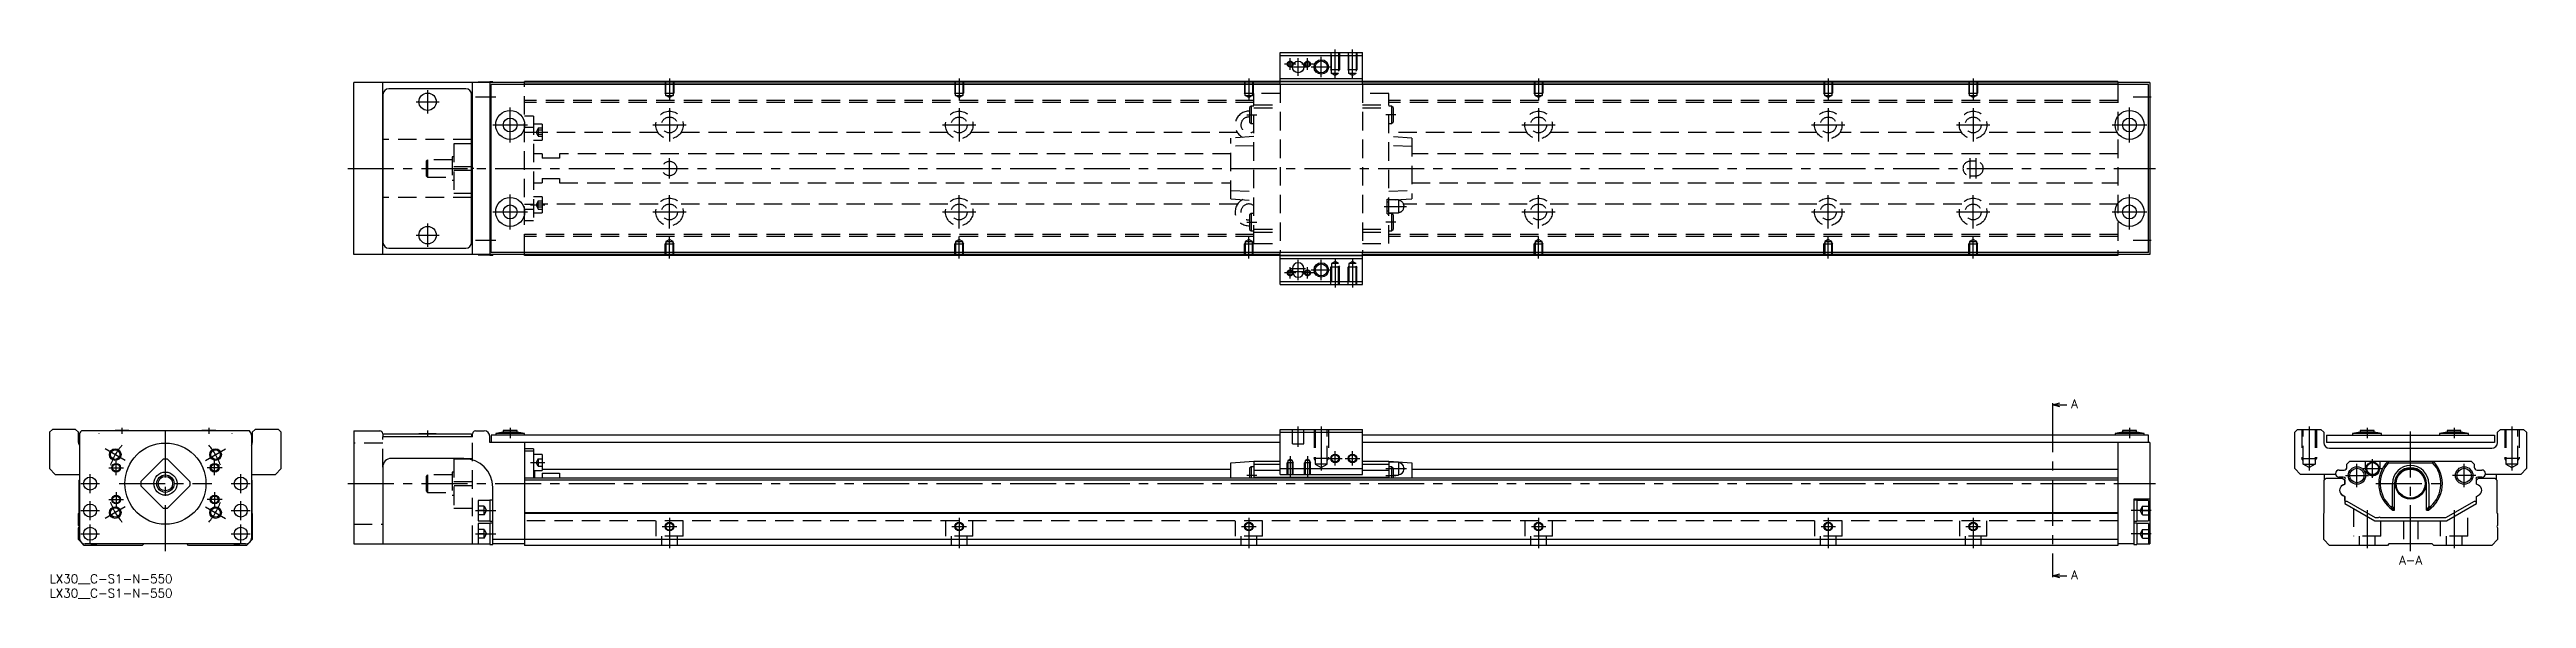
# Model space of a CAD drawing. Extents: x 0 to 855, y -8 to 181.
import ezdxf

# ---------------------------------------------------------------- set-up
doc = ezdxf.new("R2010")
doc.units = 0
doc.header["$LTSCALE"] = 0.5
doc.linetypes.add('CENTER', pattern=[50.8, 31.75, -6.35, 6.35, -6.35])
doc.linetypes.add('DASHED', pattern=[19.05, 12.7, -6.35])
for name, color, linetype in [('MSM_CENTER', 1, 'CENTER'), ('MSM_CONTINUOUS', 7, 'CONTINUOUS'), ('MSM_DASHED', 4, 'DASHED'), ('MSM_NARROW', 5, 'CONTINUOUS'), ('MSM_PART_NUMBER', 7, 'CONTINUOUS')]:
    doc.layers.add(name, color=color, linetype=linetype)
doc.styles.get("Standard").update_dxf_attribs({"font": 'txt.shx', "height": 3, "bigfont": 'bigfont.shx'})

# ---------------------------------------------------------------- blocks, each defined once
blk = doc.blocks.new('*U2')
at = {"layer": 'MSM_PART_NUMBER'}
blk.add_text('LX30__C-S1-N-550', height=3, dxfattribs=at).set_placement((0, -3))
blk = doc.blocks.new('*U3')
at = {"layer": 'MSM_PART_NUMBER'}
blk.add_text('LX30__C-S1-N-550', height=3, dxfattribs=at).set_placement((0, -8))

msp = doc.modelspace()

# ---------------------------------------------------------------- linework, layer by layer
at = {"layer": 'MSM_CENTER'}
for p, q in [((443.75, 171.09), (443.75, 181)), ((449.75, 171.09), (449.75, 181)), ((430.25, 176), (426.25, 176)), ((428, 175), (434, 175)), ((428.25, 174), (428.25, 178)), ((431, 172), (431, 178)), ((436.25, 176), (432.25, 176)), ((434.25, 174), (434.25, 178)), ((435.5, 175), (442.5, 175)), ((439, 171.5), (439, 178.5)), ((126.5, 163), (134.5, 163)), ((130.5, 167), (130.5, 159)), ((147, 164.7), (154, 164.7)), ((214, 171), (214, 163.49)), ((314, 171), (314, 163.49)), ((414, 171), (414, 163.49)), ((514, 171), (514, 163.49)), ((614, 171), (614, 163.49)), ((664, 171), (664, 163.49)), ((719.25, 164.7), (725.5, 164.7)), ((153, 155), (165, 155)), ((159, 149), (159, 161)), ((208.25, 155), (219.75, 155)), ((214, 160.75), (214, 149.25)), ((308.25, 155), (319.75, 155)), ((314, 160.75), (314, 149.25)), ((413.25, 158.5), (416.75, 158.5)), ((464.75, 158.5), (461.25, 158.5)), ((508.25, 155), (519.75, 155)), ((514, 160.75), (514, 149.25)), ((608.25, 155), (619.75, 155)), ((614, 160.75), (614, 149.25)), ((658.25, 155), (669.75, 155)), ((664, 160.75), (664, 149.25)), ((712, 155), (724, 155)), ((718, 149), (718, 161)), ((166, 152.55), (171, 152.55)), ((103, 140), (727, 140)), ((214, 136.5), (214, 143.5)), ((663, 136.5), (663, 143.5)), ((665, 136.5), (665, 143.5)), ((159, 119), (159, 131)), ((214, 119.25), (214, 130.75)), ((314, 119.25), (314, 130.75)), ((514, 119.25), (514, 130.75)), ((614, 119.25), (614, 130.75)), ((664, 119.25), (664, 130.75)), ((718, 119), (718, 131)), ((130.5, 121), (130.5, 113)), ((153, 125), (165, 125)), ((166, 127.44), (171, 127.44)), ((208.25, 125), (219.75, 125)), ((308.25, 125), (319.75, 125)), ((413.25, 121.5), (416.75, 121.5)), ((460.75, 126.9), (468.45, 126.9)), ((464.75, 121.5), (461.25, 121.5)), ((508.25, 125), (519.75, 125)), ((608.25, 125), (619.75, 125)), ((658.25, 125), (669.75, 125)), ((712, 125), (724, 125)), ((126.5, 117), (134.5, 117)), ((147, 115.3), (154, 115.3)), ((214, 109), (214, 116.51)), ((314, 109), (314, 116.51)), ((414, 109), (414, 116.51)), ((514, 109), (514, 116.51)), ((614, 109), (614, 116.51)), ((664, 109), (664, 116.51)), ((719.25, 115.3), (725.5, 115.3)), ((430.25, 104), (426.25, 104)), ((428.25, 102), (428.25, 106)), ((428.5, 105.5), (433.5, 105.5)), ((428.5, 104.5), (433.5, 104.5)), ((431, 101.5), (431, 108.5)), ((436.25, 104), (432.25, 104)), ((434.25, 102), (434.25, 106)), ((435.5, 105), (442.5, 105)), ((439, 101.5), (439, 108.5)), ((443.75, 108.91), (443.75, 99)), ((449.75, 108.91), (449.75, 99)), ((40, 8), (40, 51.5)), ((691.38, 58), (691.38, 0)), ((815, 8), (815, 51.5)), ((17, 48.6), (17, 48.49)), ((26.14, 39.3), (19.22, 43.3)), ((25, 50.6), (25, 48.5)), ((53.86, 39.3), (60.78, 43.3)), ((55, 50.6), (55, 48.5)), ((63, 48.49), (63, 48.6)), ((130.5, 49.6), (130.5, 47.49)), ((159, 50.6), (159, 47)), ((431, 44), (431, 51)), ((439, 51), (439, 35.81)), ((718, 50.6), (718, 47)), ((780, 51), (780, 35.81)), ((800, 50.6), (800, 47)), ((830, 50.6), (830, 47)), ((850, 51), (850, 35.81)), ((14, 28.05), (14, 34.55)), ((20.42, 36.8), (25.57, 36.8)), ((23, 34.23), (23, 39.38)), ((59.57, 36.8), (54.42, 36.8)), ((57, 34.23), (57, 39.38)), ((66, 28.05), (66, 34.55)), ((166, 38.55), (171, 38.55)), ((428.25, 40.76), (428.25, 33.5)), ((434.25, 40.76), (434.25, 33.5)), ((441.25, 40), (446.25, 40)), ((443.75, 37.5), (443.75, 42.5)), ((447.25, 40), (452.25, 40)), ((449.75, 37.5), (449.75, 42.5)), ((461.25, 36.5), (468.45, 36.5)), ((796.5, 30.1), (796.5, 38.1)), ((798.65, 36.5), (805.15, 36.5)), ((801.9, 33.25), (801.9, 39.75)), ((833.5, 30.1), (833.5, 38.1)), ((10.75, 31.3), (17.25, 31.3)), ((20.42, 25.8), (25.57, 25.8)), ((23, 28.38), (23, 23.23)), ((24, 31.3), (56, 31.3)), ((59.57, 25.8), (54.42, 25.8)), ((57, 28.38), (57, 23.23)), ((62.75, 31.3), (69.25, 31.3)), ((103, 31.3), (727, 31.3)), ((416.75, 34.1), (413.25, 34.1)), ((461.25, 34.1), (464.75, 34.1)), ((792.5, 34.1), (800.5, 34.1)), ((803, 31.3), (827, 31.3)), ((837.5, 34.1), (829.5, 34.1)), ((10.75, 22), (17.25, 22)), ((14, 18.75), (14, 25.25)), ((14, 10.75), (14, 17.25)), ((26.14, 23.3), (19.22, 19.3)), ((53.86, 23.3), (60.78, 19.3)), ((62.75, 22), (69.25, 22)), ((66, 18.75), (66, 25.25)), ((66, 10.75), (66, 17.25)), ((147, 22), (154, 22)), ((214, 19.5), (214, 9)), ((314, 19.5), (314, 9)), ((414, 19.5), (414, 9)), ((514, 19.5), (514, 9)), ((614, 19.5), (614, 9)), ((664, 19.5), (664, 9)), ((725.5, 22), (718.5, 22)), ((800, 22.18), (800, 9)), ((830, 22.18), (830, 9)), ((10.75, 14), (17.25, 14)), ((62.75, 14), (69.25, 14)), ((147, 14), (154, 14)), ((211.5, 16.5), (216.5, 16.5)), ((311.5, 16.5), (316.5, 16.5)), ((411.5, 16.5), (416.5, 16.5)), ((511.5, 16.5), (516.5, 16.5)), ((611.5, 16.5), (616.5, 16.5)), ((661.5, 16.5), (666.5, 16.5)), ((725.5, 14), (718.5, 14))]:
    msp.add_line(p, q, dxfattribs=at)
for start, end in [(138.53845, 161.46155), (18.53845, 41.46155), (198.53845, 221.46155), (318.53845, 341.46155)]:
    msp.add_arc((40, 31.3), 20, start, end, dxfattribs=at)
at = {"layer": 'MSM_CONTINUOUS'}
for p, q in [((424.75, 169), (424.75, 180)), ((424.75, 180), (453.25, 180)), ((453.25, 169), (453.25, 180)), ((424.75, 179), (453.25, 179)), ((105, 110.3), (105, 169.7)), ((164, 169.7), (105, 169.7)), ((115, 110.3), (115, 169.7)), ((115.1, 165.5), (115.1, 114.5)), ((143.7, 167.5), (117.1, 167.5)), ((145.7, 114.5), (145.7, 165.5)), ((146, 110.3), (146, 169.7)), ((148, 169.75), (148, 169.7)), ((152, 169.75), (148, 169.75)), ((153, 169.9), (152, 169.9)), ((152, 169.9), (152, 110.1)), ((152.5, 111), (152.5, 169)), ((724.5, 169), (152.5, 169)), ((153, 169.9), (153, 169.7)), ((164, 169), (164, 170)), ((714, 170), (164, 170)), ((424.75, 169.8), (164, 169.8)), ((424.75, 169.1), (164, 169.1)), ((424.75, 171), (453.25, 171)), ((424.75, 170), (453.25, 170)), ((714, 169.8), (453.25, 169.8)), ((714, 169.1), (453.25, 169.1)), ((714, 170), (714, 169)), ((725, 169.7), (714, 169.7)), ((724.5, 111), (724.5, 169)), ((725, 169.7), (725, 110.3)), ((115, 158.2), (115.1, 158.2)), ((145.7, 158.2), (146, 158.2)), ((115.1, 150), (115, 150)), ((146, 150), (145.7, 150)), ((146, 148.5), (145.7, 148.5)), ((146, 148.47), (145.7, 148.47)), ((145.7, 140.72), (146, 140.72)), ((145.7, 140.72), (146, 140.72)), ((146, 139.28), (145.7, 139.28)), ((146, 139.28), (145.7, 139.28)), ((115.1, 130), (115, 130)), ((146, 131.53), (145.7, 131.53)), ((146, 131.5), (145.7, 131.5)), ((146, 130), (145.7, 130)), ((115.1, 121.8), (115, 121.8)), ((146, 121.8), (145.7, 121.8)), ((117.1, 112.5), (143.7, 112.5)), ((164, 110.3), (105, 110.3)), ((148, 110.3), (148, 110.25)), ((148, 110.25), (152, 110.25)), ((152, 110.1), (153, 110.1)), ((724.5, 111), (152.5, 111)), ((153, 110.3), (153, 110.1)), ((164, 110), (164, 111)), ((424.75, 110.9), (164, 110.9)), ((424.75, 110.2), (164, 110.2)), ((714, 110), (164, 110)), ((424.75, 100), (424.75, 111)), ((424.75, 110), (453.25, 110)), ((424.75, 109), (453.25, 109)), ((429, 105.5), (429, 104.5)), ((433, 104.5), (433, 105.5)), ((453.25, 100), (453.25, 111)), ((714, 110.9), (453.25, 110.9)), ((714, 110.2), (453.25, 110.2)), ((714, 111), (714, 110)), ((725, 110.3), (714, 110.3)), ((424.75, 101), (453.25, 101)), ((424.75, 100), (453.25, 100)), ((691.38, 58.5), (693.87, 59.17)), ((691.38, 59), (691.38, 58)), ((693.87, 57.83), (691.38, 58.5)), ((691.38, 58.5), (696.38, 58.5)), ((1, 50), (0, 49)), ((0, 49), (0, 36.5)), ((9, 50), (1, 50)), ((10, 49), (9, 50)), ((10, 45.5), (10, 49)), ((10.3, 48), (10.3, 12.5)), ((69.02, 49.5), (10.98, 49.5)), ((22.6, 49.6), (22.6, 49.5)), ((27.4, 49.6), (22.6, 49.6)), ((27.4, 49.5), (27.4, 49.6)), ((52.6, 49.6), (52.6, 49.5)), ((57.4, 49.6), (52.6, 49.6)), ((57.4, 49.5), (57.4, 49.6)), ((69.7, 48), (69.7, 12.5)), ((71, 50), (70, 49)), ((70, 49), (70, 45.5)), ((79, 50), (71, 50)), ((80, 49), (79, 50)), ((80, 36.5), (80, 49)), ((105, 49.5), (105, 10.5)), ((105, 49.5), (114, 49.5)), ((115, 48.5), (115, 47.5)), ((146, 47.5), (115, 47.5)), ((115.1, 48.5), (115.1, 47.5)), ((115.1, 48.5), (145.7, 48.5)), ((127.5, 48.6), (133.5, 48.6)), ((127.5, 48.6), (127.5, 48.5)), ((133.5, 48.5), (133.5, 48.6)), ((145.7, 48.5), (145.7, 47.5)), ((146, 47.5), (146, 48.5)), ((147, 49.5), (150, 49.5)), ((152, 45.5), (152, 47.5)), ((424.75, 45.5), (152, 45.5)), ((152.5, 48), (152.5, 45.5)), ((424.75, 48), (152.5, 48)), ((156.6, 49), (154, 48.6)), ((154, 48.6), (154, 48)), ((164, 48.6), (154, 48.6)), ((156.6, 49.6), (156.6, 49)), ((161.4, 49.6), (156.6, 49.6)), ((161.4, 49), (156.6, 49)), ((161.4, 49), (161.4, 49.6)), ((164, 48.6), (161.4, 49)), ((164, 48), (164, 48.6)), ((164, 45.5), (164, 10)), ((167, 43.3), (164, 43.3)), ((167, 43.3), (167, 33.2)), ((424.75, 50), (453.25, 50)), ((424.75, 34.5), (424.75, 50)), ((424.75, 49), (453.25, 49)), ((453.25, 34.5), (453.25, 50)), ((724.5, 48), (453.25, 48)), ((725, 45.5), (453.25, 45.5)), ((715.6, 49), (713, 48.6)), ((713, 48.6), (713, 48)), ((723, 48.6), (713, 48.6)), ((714, 45.5), (714, 10)), ((715.6, 49.6), (715.6, 49)), ((720.4, 49.6), (715.6, 49.6)), ((720.4, 49), (715.6, 49)), ((720.4, 49), (720.4, 49.6)), ((723, 48.6), (720.4, 49)), ((723, 48), (723, 48.6)), ((724.5, 45.5), (724.5, 48)), ((725, 45.5), (725, 10.5)), ((775, 49), (776, 50)), ((775, 36.5), (775, 49)), ((776, 50), (784, 50)), ((784, 50), (785, 49)), ((785, 49), (785, 45.5)), ((786, 48), (844, 48)), ((786, 48), (786, 45.5)), ((844, 45.5), (786, 45.5)), ((787, 43.5), (843, 43.5)), ((797.6, 49), (795, 48.6)), ((805, 48.6), (795, 48.6)), ((795, 48.6), (795, 48)), ((802.4, 49.6), (797.6, 49.6)), ((797.6, 49.6), (797.6, 49)), ((802.4, 49), (797.6, 49)), ((802.4, 49), (802.4, 49.6)), ((805, 48.6), (802.4, 49)), ((805, 48), (805, 48.6)), ((827.6, 49), (825, 48.6)), ((835, 48.6), (825, 48.6)), ((825, 48.6), (825, 48)), ((832.4, 49.6), (827.6, 49.6)), ((827.6, 49.6), (827.6, 49)), ((832.4, 49), (827.6, 49)), ((832.4, 49), (832.4, 49.6)), ((835, 48.6), (832.4, 49)), ((835, 48), (835, 48.6)), ((844, 48), (844, 45.5)), ((845, 49), (846, 50)), ((845, 45.5), (845, 49)), ((846, 50), (854, 50)), ((854, 50), (855, 49)), ((855, 49), (855, 36.5)), ((0, 36.5), (2, 34.5)), ((2, 34.5), (10.3, 34.5)), ((39.28, 39.77), (31.53, 32.02)), ((48.47, 32.02), (40.72, 39.77)), ((69.7, 34.5), (78, 34.5)), ((78, 34.5), (80, 36.5)), ((115, 37), (115, 10.5)), ((143, 40), (118, 40)), ((167, 42.45), (164, 42.45)), ((170, 41.3), (167, 41.3)), ((167, 35.8), (170, 35.8)), ((167.5, 33.2), (167.5, 35.8)), ((170, 41.3), (170, 35.8)), ((170, 36.3), (407.75, 36.3)), ((170, 34.87), (176, 34.87)), ((170, 34.87), (170, 33.2)), ((176, 34.87), (176, 33.2)), ((407.75, 38.5), (415.75, 39)), ((407.75, 33.2), (407.75, 38.5)), ((414.75, 37.1), (414.25, 36.6)), ((414.25, 36.6), (414.25, 33.2)), ((415.75, 37.1), (414.75, 37.1)), ((414.75, 37.1), (414.75, 33.2)), ((415.75, 39), (424.75, 39)), ((415.75, 39), (415.75, 33.2)), ((415.75, 38), (424.75, 38)), ((415.75, 36), (424.75, 36)), ((424.75, 36.5), (453.25, 36.5)), ((424.75, 34.5), (453.25, 34.5)), ((453.25, 39), (462.25, 39)), ((453.25, 38), (462.25, 38)), ((453.25, 36), (462.25, 36)), ((462.25, 39), (470.25, 38.5)), ((462.25, 39), (462.25, 33.2)), ((465.7, 38.75), (462.25, 38.75)), ((463.25, 37.1), (462.25, 37.1)), ((463.75, 36.6), (463.25, 37.1)), ((463.25, 37.1), (463.25, 33.2)), ((463.75, 36.6), (463.75, 33.2)), ((463.75, 34.25), (465.7, 34.25)), ((465.7, 38.75), (465.7, 34.25)), ((467.45, 36.8), (467.45, 36.2)), ((470.25, 38.5), (470.25, 33.2)), ((470.25, 36.3), (714, 36.3)), ((777, 34.5), (775, 36.5)), ((789.13, 34.5), (777, 34.5)), ((785.3, 32.6), (785.3, 34.5)), ((790.35, 36), (792.05, 36)), ((793.05, 38), (794.05, 39)), ((793.05, 37), (793.05, 38)), ((794.05, 39), (835.95, 39)), ((799.4, 36.5), (799.4, 39)), ((804.4, 39), (804.4, 36.5)), ((807.14, 39), (807.4, 38.5)), ((807.4, 38.5), (822.6, 38.5)), ((822.6, 38.5), (822.86, 39)), ((835.95, 39), (836.95, 38)), ((836.95, 38), (836.95, 37)), ((837.95, 36), (839.65, 36)), ((853, 34.5), (840.87, 34.5)), ((844.7, 32.6), (844.7, 34.5)), ((855, 36.5), (853, 34.5)), ((10.2, 32.5), (10.3, 32.6)), ((10.2, 21.2), (10.2, 32.5)), ((31.53, 30.58), (39.28, 22.83)), ((40.72, 22.83), (48.47, 30.58)), ((69.7, 32.6), (69.8, 32.5)), ((69.8, 32.5), (69.8, 21.2)), ((153, 10.35), (153, 30)), ((714, 33.2), (164, 33.2)), ((714, 32.5), (164, 32.5)), ((415.75, 33.5), (462.25, 33.5)), ((725, 26), (719.5, 26)), ((719.5, 26), (719.5, 10.35)), ((785.2, 32.5), (785.9, 33.2)), ((785.2, 21.2), (785.2, 32.5)), ((785.9, 33.2), (791.55, 33.2)), ((791.75, 33.5), (790.35, 33.5)), ((792.25, 31.15), (791.5, 30.72)), ((792.25, 26.85), (791.5, 27.28)), ((791.55, 33.2), (792.25, 32.5)), ((791.6, 30.78), (792.25, 31.15)), ((791.6, 27.22), (792.25, 26.85)), ((792.2, 32.55), (792.2, 32.7)), ((792.25, 32.5), (792.2, 32.55)), ((792.25, 31.15), (792.25, 32.5)), ((792.25, 32.5), (792.25, 31.15)), ((792.25, 25.45), (792.25, 26.85)), ((792.25, 26.85), (792.25, 24.5)), ((808.74, 23.45), (808.74, 31.3)), ((809.5, 22.2), (809.5, 31.3)), ((820.5, 22.2), (820.5, 31.3)), ((821.26, 31.3), (821.26, 23.45)), ((837.75, 32.5), (838.45, 33.2)), ((837.75, 31.15), (837.75, 32.5)), ((838.4, 30.78), (837.75, 31.15)), ((837.75, 26.85), (838.5, 27.28)), ((837.75, 24.5), (837.75, 26.85)), ((837.8, 32.7), (837.8, 32.55)), ((839.65, 33.5), (838.25, 33.5)), ((838.4, 30.78), (838.49, 30.73)), ((838.45, 33.2), (844.1, 33.2)), ((844.1, 33.2), (844.8, 32.5)), ((844.8, 32.5), (844.8, 21.2)), ((10, 21), (10.2, 21.2)), ((10, 16.9), (10, 21)), ((69.8, 21.2), (70, 21)), ((70, 21), (70, 12)), ((152, 25.5), (148, 25.5)), ((148, 25.5), (148, 18.5)), ((148, 18.5), (152, 18.5)), ((152, 17.5), (148, 17.5)), ((148, 17.5), (148, 10.5)), ((153, 25.65), (152, 25.65)), ((152, 25.65), (152, 18.35)), ((152, 18.35), (153, 18.35)), ((153, 17.65), (152, 17.65)), ((152, 17.65), (152, 10.35)), ((714, 21.2), (164, 21.2)), ((714, 21), (164, 21)), ((720.5, 25.65), (719.5, 25.65)), ((719.5, 18.35), (720.5, 18.35)), ((720.5, 17.65), (719.5, 17.65)), ((720.5, 25.65), (720.5, 18.35)), ((724.5, 25.5), (720.5, 25.5)), ((720.5, 18.5), (724.5, 18.5)), ((720.5, 17.65), (720.5, 10.35)), ((724.5, 17.5), (720.5, 17.5)), ((724.5, 25.5), (724.5, 18.5)), ((724.5, 17.5), (724.5, 10.5)), ((785, 21), (785.2, 21.2)), ((785, 12), (785, 21)), ((792.25, 24.5), (802.64, 18.5)), ((793.1, 25.16), (792.7, 25.16)), ((802.91, 19.5), (793.1, 25.16)), ((802.64, 18.5), (827.36, 18.5)), ((803.85, 19.5), (802.91, 19.5)), ((827.09, 19.5), (804.65, 19.5)), ((808.07, 23.45), (808.74, 23.45)), ((809.5, 22.2), (808.74, 23.45)), ((808.82, 22.2), (809.5, 22.2)), ((821.26, 23.45), (820.5, 22.2)), ((820.5, 22.2), (821.18, 22.2)), ((821.26, 23.45), (821.93, 23.45)), ((836.9, 25.16), (827.09, 19.5)), ((827.36, 18.5), (837.75, 24.5)), ((837.3, 25.16), (836.9, 25.16)), ((844.8, 21.2), (845, 21)), ((845, 21), (845, 16.9)), ((10, 12), (10, 16.1)), ((10.7, 11.3), (10, 12)), ((12, 10), (11.1, 10.9)), ((32, 10), (12, 10)), ((67.7, 10.5), (12.3, 10.5)), ((32.5, 10.5), (32, 10)), ((48, 10), (47.5, 10.5)), ((68, 10), (48, 10)), ((68.9, 10.9), (68, 10)), ((70, 12), (69.3, 11.3)), ((105, 10.5), (152, 10.5)), ((152, 10.35), (153, 10.35)), ((714, 12), (153, 12)), ((164, 10.5), (153, 10.5)), ((714, 10), (164, 10)), ((719.5, 10.5), (714, 10.5)), ((719.5, 10.35), (720.5, 10.35)), ((720.5, 10.5), (725, 10.5)), ((787, 10), (785, 12)), ((807, 10), (787, 10)), ((807.5, 10.5), (807, 10)), ((822.5, 10.5), (807.5, 10.5)), ((823, 10), (822.5, 10.5)), ((843, 10), (823, 10)), ((845, 12), (843, 10)), ((845, 16.1), (845, 12)), ((691.38, -0.5), (693.87, 0.17)), ((691.38, 0), (691.38, -1)), ((693.87, -1.17), (691.38, -0.5)), ((691.38, -0.5), (696.38, -0.5))]:
    msp.add_line(p, q, dxfattribs=at)
for centre, radius in [((431, 175), 2), ((439, 175), 2.07), ((130.5, 163), 3), ((159, 155), 5), ((159, 155), 2.4), ((718, 155), 5), ((718, 155), 2.4), ((159, 125), 5), ((718, 125), 5), ((130.5, 117), 3), ((159, 125), 2.4), ((718, 125), 2.4), ((439, 105), 2.07), ((22.68, 41.3), 1.62), ((40, 31.3), 14), ((57.32, 41.3), 1.62), ((23, 36.8), 1.23), ((40, 31.3), 4), ((40, 31.3), 3), ((57, 36.8), 1.23), ((443.75, 40), 1.23), ((449.75, 40), 1.23), ((796.5, 34.1), 3), ((796.5, 34.1), 2.5), ((801.9, 36.5), 2.25), ((801.9, 36.5), 2.05), ((815, 31.3), 5.3), ((815, 31.3), 5), ((833.5, 34.1), 3), ((833.5, 34.1), 2.5), ((14, 31.3), 2.25), ((23, 25.8), 1.23), ((40, 31.3), 2.5), ((57, 25.8), 1.23), ((66, 31.3), 2.25), ((14, 22), 2.25), ((22.68, 21.3), 1.62), ((57.32, 21.3), 1.62), ((66, 22), 2.25), ((214, 16.5), 1.23), ((314, 16.5), 1.23), ((414, 16.5), 1.23), ((514, 16.5), 1.23), ((614, 16.5), 1.23), ((664, 16.5), 1.23), ((14, 14), 2.25), ((66, 14), 2.25)]:
    msp.add_circle(centre, radius, dxfattribs=at)
for centre, radius, start, end in [((117.1, 165.5), 2, 90, 180), ((143.7, 165.5), 2, 0, 90), ((117.1, 114.5), 2, 180, 270), ((143.7, 114.5), 2, 270, 0), ((431, 105.5), 2, 0, 180), ((431, 104.5), 2, 180, 0), ((12, 45.5), 2, 180, 211.78833), ((12.3, 48), 2, 131.40962, 180), ((67.7, 48), 2, 0, 48.59038), ((68, 45.5), 2, 328.21167, 0), ((114, 48.5), 1, 0, 90), ((147, 48.5), 1, 90, 180), ((150, 47.5), 2, 0, 90), ((787, 45.5), 2, 180, 270), ((843, 45.5), 2, 270, 0), ((40, 31.3), 8.5, 85.11917, 94.88083), ((118, 37), 3, 90, 180), ((143, 30), 10, 0, 90), ((465.7, 36.8), 1.75, 0, 90), ((465.7, 36.2), 1.75, 270, 0), ((790.35, 34.75), 1.25, 90, 270), ((792.05, 37), 1, 270, 0), ((801.9, 36.5), 2.5, 180, 0), ((815, 31.3), 11, 135.573, 235.81959), ((815, 31.3), 10.47, 136.57129, 228.55525), ((815, 31.3), 6.26, 0, 180), ((815, 31.3), 5.5, 0, 180), ((815, 31.3), 11, 304.18041, 44.427), ((815, 31.3), 10.47, 311.44475, 43.42871), ((837.95, 37), 1, 180, 270), ((839.65, 34.75), 1.25, 270, 90), ((40, 31.3), 8.5, 175.11917, 184.88083), ((40, 31.3), 8.5, 355.11917, 4.88083), ((792.65, 28.85), 2.2, 121.45533, 176.01903), ((792.65, 29.15), 2.2, 183.98097, 238.54467), ((792.65, 29.15), 2.2, 183.98097, 241.45517), ((792.65, 28.85), 2.2, 121.38869, 134.53306), ((791.75, 32.5), 1, 41.23398, 90), ((792.7, 32.7), 0.5, 113.32535, 180), ((838.25, 32.5), 1, 90, 138.76602), ((837.3, 32.7), 0.5, 0, 66.67465), ((837.35, 28.85), 2.2, 3.98097, 61.45517), ((837.35, 29.15), 2.2, 301.45533, 356.01903), ((40, 31.3), 8.5, 265.11917, 274.88083), ((792.7, 25.66), 0.5, 205.84193, 270), ((804.25, 19.2), 0.5, 36.8699, 143.1301), ((816, 27.35), 8.83, 206.14749, 215.62533), ((814, 27.35), 8.84, 324.37545, 333.85173), ((837.3, 25.66), 0.5, 270, 334.15807), ((9.7, 16.5), 0.5, 306.8699, 53.1301), ((12.3, 12.5), 2, 180, 270), ((15.3, 14), 3.65, 253.51703, 286.48297), ((64.7, 14), 3.65, 253.51703, 286.48297), ((67.7, 12.5), 2, 270, 0), ((845.3, 16.5), 0.5, 126.8699, 233.1301)]:
    msp.add_arc(centre, radius, start, end, dxfattribs=at)
at = {"layer": 'MSM_DASHED'}
for p, q in [((442.25, 180), (442.25, 174)), ((442.52, 172.8), (442.52, 180)), ((444.98, 180), (444.98, 172.8)), ((445.25, 180), (445.25, 174)), ((448.25, 180), (448.25, 174)), ((448.52, 172.8), (448.52, 180)), ((450.98, 180), (450.98, 172.8)), ((451.25, 180), (451.25, 174)), ((445.25, 174), (442.25, 174)), ((442.52, 173.53), (442.25, 174)), ((444.98, 172.8), (442.52, 172.8)), ((443.75, 172.09), (442.52, 172.8)), ((444.98, 172.8), (443.75, 172.09)), ((444.98, 173.53), (445.25, 174)), ((451.25, 174), (448.25, 174)), ((448.52, 173.53), (448.25, 174)), ((450.98, 172.8), (448.52, 172.8)), ((449.75, 172.09), (448.52, 172.8)), ((450.98, 172.8), (449.75, 172.09)), ((450.98, 173.53), (451.25, 174)), ((164, 111), (164, 169)), ((415.75, 163.45), (164, 163.45)), ((415.75, 162.75), (164, 162.75)), ((212.5, 170), (212.5, 166)), ((212.77, 165.53), (212.5, 166)), ((212.5, 166), (215.5, 166)), ((212.77, 165.2), (212.77, 170)), ((212.77, 165.2), (215.23, 165.2)), ((214, 164.49), (212.77, 165.2)), ((215.23, 165.2), (214, 164.49)), ((215.23, 170), (215.23, 165.2)), ((215.23, 165.53), (215.5, 166)), ((215.5, 170), (215.5, 166)), ((312.5, 170), (312.5, 166)), ((312.77, 165.53), (312.5, 166)), ((312.5, 166), (315.5, 166)), ((312.77, 165.2), (312.77, 170)), ((312.77, 165.2), (315.23, 165.2)), ((314, 164.49), (312.77, 165.2)), ((315.23, 165.2), (314, 164.49)), ((315.23, 170), (315.23, 165.2)), ((315.23, 165.53), (315.5, 166)), ((315.5, 170), (315.5, 166)), ((412.5, 170), (412.5, 166)), ((412.77, 165.53), (412.5, 166)), ((412.5, 166), (415.5, 166)), ((412.77, 165.2), (412.77, 170)), ((412.77, 165.2), (415.23, 165.2)), ((414, 164.49), (412.77, 165.2)), ((415.23, 165.2), (414, 164.49)), ((415.23, 170), (415.23, 165.2)), ((415.23, 165.53), (415.25, 165.57)), ((415.44, 165.9), (415.5, 166)), ((415.5, 170), (415.5, 166)), ((424.75, 165.9), (415.75, 165.9)), ((415.75, 114.1), (415.75, 165.9)), ((424.75, 169), (424.75, 111)), ((453.25, 169), (453.25, 111)), ((462.25, 165.9), (453.25, 165.9)), ((462.25, 114.1), (462.25, 165.9)), ((714, 163.45), (462.25, 163.45)), ((714, 162.75), (462.25, 162.75)), ((512.5, 170), (512.5, 166)), ((512.77, 165.53), (512.5, 166)), ((512.5, 166), (515.5, 166)), ((512.77, 165.2), (512.77, 170)), ((512.77, 165.2), (515.23, 165.2)), ((514, 164.49), (512.77, 165.2)), ((515.23, 165.2), (514, 164.49)), ((515.23, 170), (515.23, 165.2)), ((515.23, 165.53), (515.5, 166)), ((515.5, 170), (515.5, 166)), ((612.5, 170), (612.5, 166)), ((612.77, 165.53), (612.5, 166)), ((612.5, 166), (615.5, 166)), ((612.77, 165.2), (612.77, 170)), ((612.77, 165.2), (615.23, 165.2)), ((614, 164.49), (612.77, 165.2)), ((615.23, 165.2), (614, 164.49)), ((615.23, 170), (615.23, 165.2)), ((615.23, 165.53), (615.5, 166)), ((615.5, 170), (615.5, 166)), ((662.5, 170), (662.5, 166)), ((662.77, 165.53), (662.5, 166)), ((662.5, 166), (665.5, 166)), ((662.77, 165.2), (662.77, 170)), ((662.77, 165.2), (665.23, 165.2)), ((664, 164.49), (662.77, 165.2)), ((665.23, 165.2), (664, 164.49)), ((665.23, 170), (665.23, 165.2)), ((665.23, 165.53), (665.5, 166)), ((665.5, 170), (665.5, 166)), ((714, 169), (714, 111)), ((167, 158), (164, 158)), ((167, 154.13), (164, 154.13)), ((167, 158), (167, 122)), ((170, 155.3), (167, 155.3)), ((168.7, 154), (170, 154)), ((168.7, 154), (168.7, 151.11)), ((170, 155.3), (170, 149.8)), ((414.75, 161.5), (414.25, 161)), ((414.25, 161), (414.25, 156)), ((414.25, 156), (414.75, 155.5)), ((414.75, 161.5), (414.75, 155.5)), ((415.75, 161.5), (414.75, 161.5)), ((414.75, 155.5), (415.75, 155.5)), ((415.75, 161.95), (424.75, 161.95)), ((415.75, 160.95), (424.75, 160.95)), ((453.25, 161.95), (462.25, 161.95)), ((453.25, 160.95), (462.25, 160.95)), ((463.25, 161.5), (462.25, 161.5)), ((462.25, 155.5), (463.25, 155.5)), ((463.25, 161.5), (463.25, 155.5)), ((463.75, 161), (463.25, 161.5)), ((463.25, 155.5), (463.75, 156)), ((463.75, 161), (463.75, 156)), ((145.7, 150), (115.1, 150)), ((139.5, 148.5), (139.5, 131.5)), ((145.7, 148.5), (139.5, 148.5)), ((145.7, 148.47), (139.5, 148.47)), ((167, 152.38), (164, 152.38)), ((167, 149.8), (170, 149.8)), ((168.7, 153.8), (167.98, 152.55)), ((168.7, 151.3), (167.98, 152.55)), ((168.7, 153.28), (170, 153.28)), ((168.7, 151.83), (170, 151.83)), ((168.7, 151.11), (170, 151.11)), ((210.05, 152.36), (170, 152.36)), ((310.05, 152.36), (217.95, 152.36)), ((410.05, 152.36), (317.95, 152.36)), ((415.75, 151), (407.75, 150.47)), ((407.75, 129.53), (407.75, 150.47)), ((415.75, 147.86), (407.75, 147.6)), ((510.05, 152.36), (462.25, 152.36)), ((470.25, 150.47), (462.25, 151)), ((470.25, 147.6), (462.25, 147.86)), ((470.25, 150.47), (470.25, 129.53)), ((610.05, 152.36), (517.95, 152.36)), ((660.05, 152.36), (617.95, 152.36)), ((714, 152.36), (667.95, 152.36)), ((130.5, 143), (130, 142.5)), ((130, 142.5), (130, 137.5)), ((130, 137.5), (130.5, 137)), ((130.5, 143), (130.5, 137)), ((139, 143), (130.5, 143)), ((130.5, 137), (139, 137)), ((139, 144), (139, 136)), ((139.5, 144), (139, 144)), ((139.5, 140.72), (145.7, 140.72)), ((145.7, 139.28), (139.5, 139.28)), ((146.5, 140), (146, 140)), ((170, 145), (167, 145)), ((170, 145), (170, 143.5)), ((176, 143.5), (170, 143.5)), ((176, 145), (176, 143.5)), ((407.75, 145), (176, 145)), ((714, 145), (470.25, 145)), ((665, 142.5), (663, 142.5)), ((663, 137.5), (665, 137.5)), ((145.7, 130), (115.1, 130)), ((139, 136), (139.5, 136)), ((139.5, 131.53), (145.7, 131.53)), ((139.5, 131.5), (145.7, 131.5)), ((167, 135), (170, 135)), ((170, 130.19), (167, 130.19)), ((168.7, 128.69), (167.98, 127.44)), ((168.7, 128.89), (170, 128.89)), ((168.7, 126), (168.7, 128.89)), ((170, 136.5), (176, 136.5)), ((170, 136.5), (170, 135)), ((170, 130.19), (170, 124.69)), ((176, 136.5), (176, 135)), ((176, 135), (407.75, 135)), ((407.75, 132.4), (415.75, 132.14)), ((407.75, 129.53), (415.75, 129)), ((461.75, 129.4), (462.25, 129.4)), ((461.75, 124.4), (461.75, 129.4)), ((462.25, 128.4), (461.75, 128.4)), ((462.25, 132.14), (470.25, 132.4)), ((465.7, 129.15), (462.25, 129.15)), ((464.51, 129.15), (470.25, 129.53)), ((465.7, 129.15), (465.7, 124.65)), ((470.25, 135), (714, 135)), ((167, 127.62), (164, 127.62)), ((167, 125.87), (164, 125.87)), ((164, 122), (167, 122)), ((167, 124.69), (170, 124.69)), ((168.7, 126.19), (167.98, 127.44)), ((168.7, 128.17), (170, 128.17)), ((168.7, 126.72), (170, 126.72)), ((168.7, 126), (170, 126)), ((210.05, 127.64), (170, 127.64)), ((310.05, 127.64), (217.95, 127.64)), ((410.05, 127.64), (317.95, 127.64)), ((414.75, 124.5), (414.25, 124)), ((414.25, 124), (414.25, 119)), ((414.75, 124.5), (414.75, 118.5)), ((415.75, 124.5), (414.75, 124.5)), ((461.75, 125.4), (462.25, 125.4)), ((461.75, 124.4), (462.25, 124.4)), ((462.25, 124.65), (465.7, 124.65)), ((463.25, 124.5), (462.25, 124.5)), ((463.75, 124), (463.25, 124.5)), ((463.25, 124.5), (463.25, 118.5)), ((463.75, 124), (463.75, 119)), ((510.05, 127.64), (467.39, 127.64)), ((467.45, 127.2), (467.45, 126.6)), ((610.05, 127.64), (517.95, 127.64)), ((660.05, 127.64), (617.95, 127.64)), ((714, 127.64), (667.95, 127.64)), ((415.75, 117.25), (164, 117.25)), ((415.75, 116.55), (164, 116.55)), ((212.77, 114.47), (212.5, 114)), ((212.5, 110), (212.5, 114)), ((212.5, 114), (215.5, 114)), ((214, 115.51), (212.77, 114.8)), ((212.77, 114.8), (212.77, 110)), ((212.77, 114.8), (215.23, 114.8)), ((215.23, 114.8), (214, 115.51)), ((215.23, 110), (215.23, 114.8)), ((215.23, 114.47), (215.5, 114)), ((215.5, 110), (215.5, 114)), ((312.77, 114.47), (312.5, 114)), ((312.5, 110), (312.5, 114)), ((312.5, 114), (315.5, 114)), ((314, 115.51), (312.77, 114.8)), ((312.77, 114.8), (312.77, 110)), ((312.77, 114.8), (315.23, 114.8)), ((315.23, 114.8), (314, 115.51)), ((315.23, 110), (315.23, 114.8)), ((315.23, 114.47), (315.5, 114)), ((315.5, 110), (315.5, 114)), ((412.77, 114.47), (412.5, 114)), ((412.5, 110), (412.5, 114)), ((412.5, 114), (415.5, 114)), ((414, 115.51), (412.77, 114.8)), ((412.77, 114.8), (412.77, 110)), ((412.77, 114.8), (415.23, 114.8)), ((415.23, 114.8), (414, 115.51)), ((414.25, 119), (414.75, 118.5)), ((414.75, 118.5), (415.75, 118.5)), ((415.23, 110), (415.23, 114.8)), ((415.23, 114.47), (415.25, 114.43)), ((415.44, 114.1), (415.5, 114)), ((415.5, 110), (415.5, 114)), ((415.75, 119.05), (424.75, 119.05)), ((415.75, 118.05), (424.75, 118.05)), ((415.75, 114.1), (424.75, 114.1)), ((453.25, 119.05), (462.25, 119.05)), ((453.25, 118.05), (462.25, 118.05)), ((453.25, 114.1), (462.25, 114.1)), ((462.25, 118.5), (463.25, 118.5)), ((714, 117.25), (462.25, 117.25)), ((714, 116.55), (462.25, 116.55)), ((463.25, 118.5), (463.75, 119)), ((512.77, 114.47), (512.5, 114)), ((512.5, 110), (512.5, 114)), ((512.5, 114), (515.5, 114)), ((514, 115.51), (512.77, 114.8)), ((512.77, 114.8), (512.77, 110)), ((512.77, 114.8), (515.23, 114.8)), ((515.23, 114.8), (514, 115.51)), ((515.23, 110), (515.23, 114.8)), ((515.23, 114.47), (515.5, 114)), ((515.5, 110), (515.5, 114)), ((612.77, 114.47), (612.5, 114)), ((612.5, 110), (612.5, 114)), ((612.5, 114), (615.5, 114)), ((614, 115.51), (612.77, 114.8)), ((612.77, 114.8), (612.77, 110)), ((612.77, 114.8), (615.23, 114.8)), ((615.23, 114.8), (614, 115.51)), ((615.23, 110), (615.23, 114.8)), ((615.23, 114.47), (615.5, 114)), ((615.5, 110), (615.5, 114)), ((662.77, 114.47), (662.5, 114)), ((662.5, 110), (662.5, 114)), ((662.5, 114), (665.5, 114)), ((664, 115.51), (662.77, 114.8)), ((662.77, 114.8), (662.77, 110)), ((662.77, 114.8), (665.23, 114.8)), ((665.23, 114.8), (664, 115.51)), ((665.23, 110), (665.23, 114.8)), ((665.23, 114.47), (665.5, 114)), ((665.5, 110), (665.5, 114)), ((442.52, 106.47), (442.25, 106)), ((445.25, 106), (442.25, 106)), ((442.25, 100), (442.25, 106)), ((443.75, 107.91), (442.52, 107.2)), ((442.52, 107.2), (442.52, 100)), ((444.98, 107.2), (442.52, 107.2)), ((444.98, 107.2), (443.75, 107.91)), ((444.98, 100), (444.98, 107.2)), ((444.98, 106.47), (445.25, 106)), ((445.25, 100), (445.25, 106)), ((448.52, 106.47), (448.25, 106)), ((451.25, 106), (448.25, 106)), ((448.25, 100), (448.25, 106)), ((449.75, 107.91), (448.52, 107.2)), ((448.52, 107.2), (448.52, 100)), ((450.98, 107.2), (448.52, 107.2)), ((450.98, 107.2), (449.75, 107.91)), ((450.98, 100), (450.98, 107.2)), ((450.98, 106.47), (451.25, 106)), ((451.25, 100), (451.25, 106)), ((115, 45.3), (105, 45.3)), ((115, 37), (115, 47.5)), ((146, 10.5), (146, 47.5)), ((429, 45), (429, 50)), ((429, 45), (433, 45)), ((433, 45), (433, 50)), ((436.5, 50), (436.5, 40)), ((436.93, 50), (436.93, 38)), ((441.07, 38), (441.07, 50)), ((441.5, 50), (441.5, 40)), ((777.5, 50), (777.5, 40)), ((777.93, 38), (777.93, 50)), ((782.07, 50), (782.07, 38)), ((782.5, 50), (782.5, 40)), ((847.5, 50), (847.5, 40)), ((847.93, 50), (847.93, 38)), ((852.07, 38), (852.07, 50)), ((852.5, 50), (852.5, 40)), ((130.5, 34.3), (130, 33.8)), ((130.5, 34.3), (130.5, 28.3)), ((139, 34.3), (130.5, 34.3)), ((139, 35.3), (139, 27.3)), ((139.5, 35.3), (139, 35.3)), ((139.5, 39.8), (139.5, 22.8)), ((146, 39.8), (139.5, 39.8)), ((146, 39.77), (139.5, 39.77)), ((168.7, 39.8), (167.98, 38.55)), ((168.7, 37.3), (167.98, 38.55)), ((168.7, 39.8), (170, 39.8)), ((168.7, 39.8), (168.7, 37.3)), ((168.7, 38.55), (170, 38.55)), ((168.7, 37.3), (170, 37.3)), ((427.47, 38.87), (427.25, 38.5)), ((429.25, 38.5), (427.25, 38.5)), ((427.25, 34.5), (427.25, 38.5)), ((428.25, 39.76), (427.47, 39.31)), ((429.03, 39.31), (427.47, 39.31)), ((427.47, 39.31), (427.47, 34.5)), ((429.03, 39.31), (428.25, 39.76)), ((429.03, 34.5), (429.03, 39.31)), ((429.03, 38.87), (429.25, 38.5)), ((429.25, 34.5), (429.25, 38.5)), ((433.47, 38.87), (433.25, 38.5)), ((435.25, 38.5), (433.25, 38.5)), ((433.25, 34.5), (433.25, 38.5)), ((434.25, 39.76), (433.47, 39.31)), ((435.03, 39.31), (433.47, 39.31)), ((433.47, 39.31), (433.47, 34.5)), ((435.03, 39.31), (434.25, 39.76)), ((435.03, 34.5), (435.03, 39.31)), ((435.03, 38.87), (435.25, 38.5)), ((435.25, 34.5), (435.25, 38.5)), ((441.5, 40), (436.5, 40)), ((436.93, 39.25), (436.5, 40)), ((441.07, 38), (436.93, 38)), ((436.93, 38), (439, 36.81)), ((439, 36.81), (441.07, 38)), ((441.07, 39.25), (441.5, 40)), ((777.5, 40), (782.5, 40)), ((777.93, 39.25), (777.5, 40)), ((780, 36.81), (777.93, 38)), ((777.93, 38), (782.07, 38)), ((782.07, 38), (780, 36.81)), ((782.07, 39.25), (782.5, 40)), ((852.5, 40), (847.5, 40)), ((847.93, 39.25), (847.5, 40)), ((847.93, 38), (850, 36.81)), ((852.07, 38), (847.93, 38)), ((850, 36.81), (852.07, 38)), ((852.07, 39.25), (852.5, 40)), ((130, 33.8), (130, 28.8)), ((130, 28.8), (130.5, 28.3)), ((130.5, 28.3), (139, 28.3)), ((139, 27.3), (139.5, 27.3)), ((139.5, 32.02), (146, 32.02)), ((146, 30.58), (139.5, 30.58)), ((105, 17.3), (115, 17.3)), ((139.5, 22.83), (146, 22.83)), ((139.5, 22.8), (146, 22.8)), ((150, 23.5), (148, 23.5)), ((150, 22), (148, 22)), ((150, 20.5), (148, 20.5)), ((150, 20.5), (150, 23.5)), ((150, 23.5), (150.87, 22)), ((150, 20.5), (150.87, 22)), ((714, 18.5), (164, 18.5)), ((209.25, 18.5), (209.25, 13.2)), ((218.75, 13.2), (218.75, 18.5)), ((309.25, 18.5), (309.25, 13.2)), ((318.75, 13.2), (318.75, 18.5)), ((409.25, 18.5), (409.25, 13.2)), ((418.75, 13.2), (418.75, 18.5)), ((509.25, 18.5), (509.25, 13.2)), ((518.75, 13.2), (518.75, 18.5)), ((609.25, 18.5), (609.25, 13.2)), ((618.75, 13.2), (618.75, 18.5)), ((659.25, 18.5), (659.25, 13.2)), ((668.75, 13.2), (668.75, 18.5)), ((722.5, 23.5), (721.63, 22)), ((722.5, 20.5), (721.63, 22)), ((722.5, 20.5), (722.5, 23.5)), ((722.5, 23.5), (724.5, 23.5)), ((722.5, 22), (724.5, 22)), ((722.5, 20.5), (724.5, 20.5)), ((795.25, 22.77), (795.25, 13.2)), ((804.75, 13.2), (804.75, 18.5)), ((812.5, 18.5), (812.5, 10.5)), ((817.5, 18.5), (817.5, 10.5)), ((825.25, 18.5), (825.25, 13.2)), ((834.75, 13.2), (834.75, 22.77)), ((150, 15.5), (148, 15.5)), ((150, 14), (148, 14)), ((150, 12.5), (148, 12.5)), ((150, 12.5), (150, 15.5)), ((150, 15.5), (150.87, 14)), ((150, 12.5), (150.87, 14)), ((218.75, 13.2), (209.25, 13.2)), ((211.25, 13.2), (211.25, 10)), ((216.75, 10), (216.75, 13.2)), ((318.75, 13.2), (309.25, 13.2)), ((311.25, 13.2), (311.25, 10)), ((316.75, 10), (316.75, 13.2)), ((418.75, 13.2), (409.25, 13.2)), ((411.25, 13.2), (411.25, 10)), ((416.75, 10), (416.75, 13.2)), ((518.75, 13.2), (509.25, 13.2)), ((511.25, 13.2), (511.25, 10)), ((516.75, 10), (516.75, 13.2)), ((618.75, 13.2), (609.25, 13.2)), ((611.25, 13.2), (611.25, 10)), ((616.75, 10), (616.75, 13.2)), ((668.75, 13.2), (659.25, 13.2)), ((661.25, 13.2), (661.25, 10)), ((666.75, 10), (666.75, 13.2)), ((722.5, 15.5), (721.63, 14)), ((722.5, 12.5), (721.63, 14)), ((722.5, 12.5), (722.5, 15.5)), ((722.5, 15.5), (724.5, 15.5)), ((722.5, 14), (724.5, 14)), ((722.5, 12.5), (724.5, 12.5)), ((804.75, 13.2), (795.25, 13.2)), ((797.25, 13.2), (797.25, 10)), ((802.75, 10), (802.75, 13.2)), ((834.75, 13.2), (825.25, 13.2)), ((827.25, 13.2), (827.25, 10)), ((832.75, 10), (832.75, 13.2))]:
    msp.add_line(p, q, dxfattribs=at)
for centre, radius in [((428.25, 176), 1), ((428.25, 176), 0.784), ((434.25, 176), 1), ((434.25, 176), 0.784), ((214, 155), 4.75), ((214, 155), 2.75), ((314, 155), 4.75), ((314, 155), 2.75), ((514, 155), 4.75), ((514, 155), 2.75), ((614, 155), 4.75), ((614, 155), 2.75), ((664, 155), 4.75), ((664, 155), 2.75), ((214, 140), 2.5), ((214, 125), 4.75), ((314, 125), 4.75), ((514, 125), 4.75), ((614, 125), 4.75), ((664, 125), 4.75), ((214, 125), 2.75), ((314, 125), 2.75), ((514, 125), 2.75), ((614, 125), 2.75), ((664, 125), 2.75), ((428.25, 104), 1), ((428.25, 104), 0.784), ((434.25, 104), 1), ((434.25, 104), 0.784)]:
    msp.add_circle(centre, radius, dxfattribs=at)
for centre, radius, start, end in [((414, 155), 4.75, 86.98304, 243.64511), ((414, 155), 2.75, 84.78409, 309.5212), ((663, 140), 2.5, 90, 270), ((665, 140), 2.5, 270, 90), ((414, 125), 4.75, 116.35489, 273.01696), ((465.7, 127.2), 1.75, 0, 90), ((414, 125), 2.75, 50.4788, 275.21591), ((465.7, 126.6), 1.75, 270, 0)]:
    msp.add_arc(centre, radius, start, end, dxfattribs=at)
at = {"layer": 'MSM_NARROW'}
for centre, radius in [((439, 175), 2.5), ((439, 105), 2.5), ((22.68, 41.3), 2), ((57.32, 41.3), 2), ((23, 36.8), 1.5), ((57, 36.8), 1.5), ((443.75, 40), 1.5), ((449.75, 40), 1.5), ((23, 25.8), 1.5), ((57, 25.8), 1.5), ((22.68, 21.3), 2), ((57.32, 21.3), 2), ((214, 16.5), 1.5), ((314, 16.5), 1.5), ((414, 16.5), 1.5), ((514, 16.5), 1.5), ((614, 16.5), 1.5), ((664, 16.5), 1.5)]:
    msp.add_circle(centre, radius, dxfattribs=at)

# ---------------------------------------------------------------- block references
at = {"layer": 'MSM_CONTINUOUS'}
for name in ['*U2', '*U3']:
    msp.add_blockref(name, (0, 0), dxfattribs=at)

# ---------------------------------------------------------------- texts
at = {"layer": 'MSM_PART_NUMBER'}
for s, p in [('A', (697.79, 57.37)), ('A', (697.79, -1.63)), ('A-A', (811.01, 3.36))]:
    msp.add_text(s, height=3, dxfattribs=at).set_placement(p)

doc.saveas('drawing.dxf')
